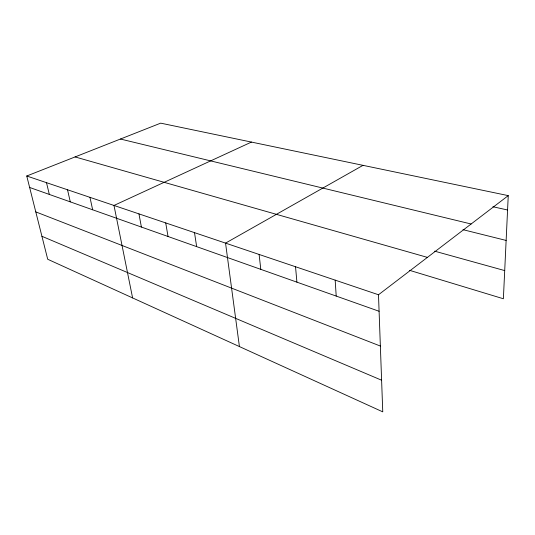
<?xml version="1.0" encoding="UTF-8"?>
<svg xmlns="http://www.w3.org/2000/svg" width="535" height="535" viewBox="0 0 535 535"><rect width="100%" height="100%" fill="white"/><g stroke="black" fill="none" stroke-linecap="round" stroke-linejoin="round"><path stroke-width="0.8" d="M508.25 195.629L378.492 294.758L382.759 411.85L47.709 259.261L26.75 176.002L160.687 123.15L508.25 195.629L503.381 298.757L409.556 270.329M363.011 165.342L225.543 243.117L239.419 346.573M251.45 142.076L113.982 205.453L132.6 297.921M492.916 206.744L507.575 209.994M120.435 139.033L471.114 223.998M462.982 229.669L506.137 240.436M434.614 251.162L504.712 270.59M75.081 156.929L427.411 257.388M26.75 176.002L378.492 294.758M29.632 187.457L379.094 311.27M35.785 211.887L380.365 346.051M41.924 236.289L381.609 380.211M46.491 182.662L49.327 194.432M67.524 189.764L70.286 201.862M89.974 197.341L92.649 209.787M138.946 213.88L141.4 227.061M165.716 222.914L168.03 236.49M194.506 232.638L196.646 246.628M259.114 254.453L260.799 269.359M295.527 266.744L296.918 282.159M335.171 280.133L336.207 296.076"/></g></svg>
